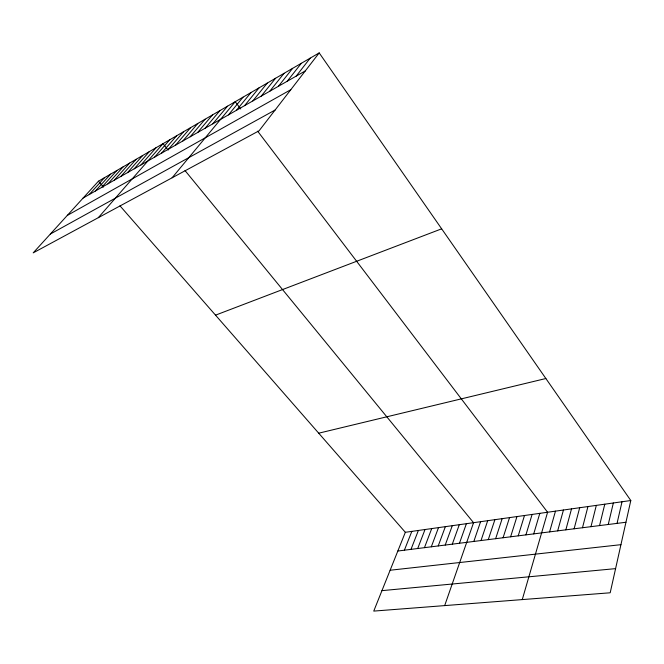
<?xml version="1.0" encoding="UTF-8"?>
<svg xmlns="http://www.w3.org/2000/svg" width="664" height="664" viewBox="0 0 664 664"><rect width="100%" height="100%" fill="white"/><g stroke="black" fill="none" stroke-linecap="round" stroke-linejoin="round"><path stroke-width="1" d="M630.8 500.523L610.191 592.786L373.749 611.096L405.339 532.296L630.8 500.523L319.193 52.904L98.446 181.206L33.2 252.868L259.101 130.767L319.193 52.904M617.039 523.39L622.019 501.76M608.241 524.494L613.345 502.988M599.55 525.589L604.779 504.192M590.968 526.676L596.313 505.387M582.486 527.747L587.947 506.566M574.111 528.801L579.689 507.728M565.844 529.839L571.521 508.881M557.669 530.876L563.454 510.018M549.593 531.889L555.477 511.139M522.269 599.592L547.592 512.251L257.649 131.181M533.723 533.897L539.807 513.347M525.929 534.877L532.105 514.434M518.219 535.848L524.494 515.505M510.608 536.811L516.966 516.567M503.08 537.757L509.529 517.613M495.643 538.695L502.167 518.65M488.281 539.625L494.896 519.68M481.01 540.538L487.7 520.692M473.822 541.451L480.587 521.688M444.681 605.601L473.556 522.684L185.015 170.557M459.463 543.26L466.385 523.697M452.3 544.165L459.297 524.693M445.22 545.053L452.292 525.68M438.223 545.941L445.361 526.66M431.301 546.812L438.506 527.623M424.454 547.675L431.724 528.577M417.689 548.53L425.018 529.523M410.991 549.369L418.386 530.453M404.376 550.207L411.829 531.383M296.194 76.119L310.188 58.141M287.238 81.24L301.323 63.296M278.423 86.287L292.6 68.359M269.758 91.25L284.018 73.347M261.226 96.131L275.568 78.261M252.826 100.928L267.252 83.1M244.568 105.659L259.06 87.855M236.434 110.315L250.992 92.545M228.424 114.897L243.049 97.16M172.092 177.803L235.222 101.708L240.733 108.954M212.77 123.853L227.511 106.19M205.126 128.227L219.917 110.606M197.59 132.534L212.438 114.947M190.17 136.784L205.068 119.238M182.866 140.967L197.797 123.454M175.661 145.084L190.643 127.621M168.565 149.143L183.579 131.721M161.568 153.152L176.624 135.763M154.67 157.094L169.76 139.755M98.313 217.676L162.995 143.681L168.233 150.072M140.975 164.929L156.123 147.674M134.178 168.822L149.35 151.616M127.471 172.657L142.677 155.492M120.865 176.441L136.087 159.318M114.349 180.168L129.596 163.095M107.925 183.837L123.197 166.813M101.6 187.464L116.881 170.49M95.35 191.033L110.647 174.109M89.192 194.56L104.505 177.678M83.124 198.03L305.299 70.907M67.296 215.418L290.815 89.681M50.339 234.043L275.128 110.008M215.526 315.151L441.66 228.823M318.712 433.194L545.866 378.522M397.827 551.029L625.944 522.261M390.125 570.235L620.94 544.671M381.941 590.645L615.586 568.633M98.446 181.206L103.542 187.04M119.977 205.832L405.339 532.296"/></g></svg>
